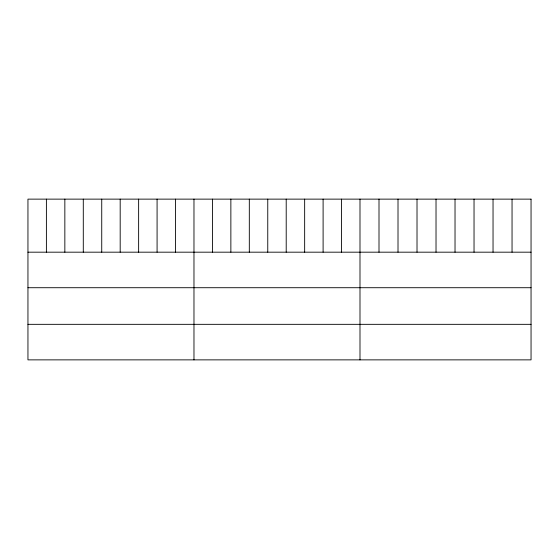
<?xml version="1.0" encoding="UTF-8"?>
<svg xmlns="http://www.w3.org/2000/svg" width="559" height="559" viewBox="0 0 559 559"><rect width="100%" height="100%" fill="white"/><g stroke="black" fill="none" stroke-linecap="round" stroke-linejoin="round"><path stroke-width="0.84" d="M27.95 252.179L531.05 252.179M27.95 287.717L531.05 287.717M27.95 324.332L531.05 324.332M512.044 199.13L512.044 252.179M493.038 199.13L493.038 252.179M474.032 199.13L474.032 252.179M455.026 199.13L455.026 252.179M436.02 199.13L436.02 252.179M417.014 199.13L417.014 252.179M398.008 199.13L398.008 252.179M379.002 199.13L379.002 252.179M359.996 199.13L359.996 359.87M341.549 199.13L341.549 252.179M323.102 199.13L323.102 252.179M304.655 199.13L304.655 252.179M286.208 199.13L286.208 252.179M267.761 199.13L267.761 252.179M249.314 199.13L249.314 252.179M230.867 199.13L230.867 252.179M212.42 199.13L212.42 252.179M193.973 199.13L193.973 359.87M175.526 199.13L175.526 252.179M157.079 199.13L157.079 252.179M138.632 199.13L138.632 252.179M120.185 199.13L120.185 252.179M101.738 199.13L101.738 252.179M83.291 199.13L83.291 252.179M64.844 199.13L64.844 252.179M46.397 199.13L46.397 252.179M531.05 199.13L27.95 199.13L27.95 359.87L531.05 359.87L531.05 199.13"/></g></svg>
